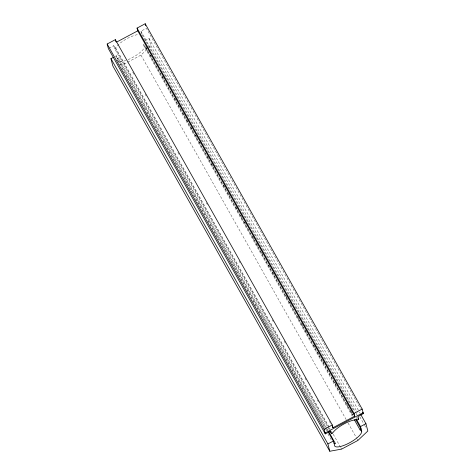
<?xml version="1.0" encoding="UTF-8"?>
<svg xmlns="http://www.w3.org/2000/svg" width="475" height="475" viewBox="0 0 475 475"><rect width="100%" height="100%" fill="white"/><g stroke="black" fill="none" stroke-linecap="round" stroke-linejoin="round"><path stroke-width="0.36" stroke-dasharray="2.38 1.78" d="M119.783 64.677L124.652 63.798L140.95 55.118L148.259 48.159M148.782 47.66L150.872 45.677L148.978 38.368L144.151 40.939M108.953 48.254L113.78 45.683L328.563 427.12M141.657 33.951L140.95 31.213L146.383 28.316L360.43 408.458M328.908 429.216L114.493 48.426L115.627 47.821A15.432 4.572 -29.4 0 1 125.94 39.235A15.432 4.572 -29.4 0 1 138.89 34.473M115.176 56.377L116.381 55.735L326.426 428.765M325.678 428.919L117.087 58.473L118.222 57.867L326.812 428.313M128.066 59.648A15.432 4.572 -29.4 0 0 141.995 50.772A15.432 4.572 -29.4 0 0 143.123 44.603L144.257 44.003M148.978 38.368L359.023 411.397M359.391 412.045L360.115 413.339M150.872 45.677L357.277 412.241M359.824 416.765L364.194 424.525M364.557 425.173L365.649 427.108M140.95 31.213L355.728 412.65M356.09 413.292L357.912 416.527M142.019 34.598L354.249 411.51M356.06 417.335L356.772 418.606M145.712 46.586L147.897 50.469M150.444 54.993L151.537 56.929M162.456 76.327L163.911 78.915M174.836 98.307L175.928 100.249M178.475 104.773L180.66 108.65M183.208 113.175L184.662 115.763M186.847 119.641L188.302 122.229M190.849 126.754L193.034 130.631M195.581 135.155L196.674 137.097M199.221 141.621L200.682 144.21M207.599 156.495L209.053 159.078M211.601 163.602L212.693 165.543M223.612 184.941L225.797 188.818M228.344 193.343L229.805 195.932M235.992 206.922L238.177 210.799M240.724 215.323L241.817 217.265M244.364 221.789L245.818 224.378M252.736 236.657L254.19 239.246M256.743 243.77L257.83 245.712M261.476 252.178L262.568 254.113M268.755 265.103L270.21 267.692M272.757 272.217L274.942 276.094M285.861 295.492L286.953 297.427M289.501 301.957L290.961 304.54M297.878 316.825L299.333 319.414M301.88 323.938L302.973 325.874M305.52 330.404L307.705 334.281M313.892 345.272L315.353 347.854M317.9 352.385L320.085 356.262M322.632 360.786L323.724 362.728M334.643 382.12L336.098 384.708M347.023 404.1L348.11 406.042M350.663 410.566L352.848 414.449M352.622 415.019L145.089 46.473L320.655 358.263M321.011 358.898L347.771 406.428M348.128 407.063L352.771 415.298M143.123 44.603L352.23 415.975M140.95 55.118L346.263 419.746M348.08 422.976L356.82 438.49M357.182 439.137L357.912 440.432M132.774 72.147L134.229 74.735M145.148 94.127L146.241 96.069M177.911 152.315L179.366 154.903M206.304 202.742L207.397 204.683M239.067 260.929L240.522 263.512M272.193 319.758L273.285 321.7M284.21 341.092L285.665 343.68M304.956 377.946L306.417 380.528M317.336 399.926L318.428 401.862M329.347 421.26L330.808 423.848M115.627 47.821L330.042 428.61M331.782 431.662L332.874 433.598M333.236 434.245L340.522 447.177M340.884 447.824L341.614 449.113M328.926 427.767L330.38 430.35M327.18 428.961L327.904 430.255M326.794 429.412L327.518 430.706M326.046 429.566L326.77 430.861M117.61 60.444L120.157 64.968M121.612 67.557L124.521 72.722M125.982 75.311L128.529 79.836M129.984 82.418L132.893 87.59M134.348 90.173L136.895 94.697M138.356 97.28L141.627 103.099M141.995 103.746L145.267 109.559M146.722 112.147L149.999 117.96M150.361 118.607L152.914 123.132M154.369 125.715L161.28 137.993M162.741 140.582L165.288 145.107M166.743 147.689L170.745 154.797M171.107 155.444L178.024 167.723M179.479 170.311L182.026 174.836M183.487 177.418L186.758 183.237M187.126 183.878L195.13 198.099M195.492 198.746L206.411 218.132M207.866 220.715L215.876 234.935M216.238 235.582L218.785 240.107M220.246 242.689L227.157 254.968M228.612 257.557L231.889 263.37M232.251 264.017L240.261 278.237M240.623 278.878L261.007 315.073M261.369 315.715L285.392 358.37M285.754 359.017L296.673 378.403M298.128 380.992L306.137 395.206M306.5 395.853L325.428 429.459M327.976 433.984L331.247 439.797M113.78 45.683L114.493 48.426M116.381 55.735L117.087 58.473M125.911 60.462A15.432 4.572 -29.4 0 1 117.539 60.188M117.586 59.292A15.432 4.572 -29.4 0 1 118.222 57.867"/><path stroke-width="0.71" d="M331.455 433.74L330.742 430.997L325.31 433.895L108.347 48.581L107.166 44.009L115.318 39.668L332.28 424.983L332.987 427.726L354.724 416.147L354.012 413.404L137.049 28.09L145.202 23.75L362.164 409.064L363.345 413.63L357.912 416.527L358.619 419.265L357.485 419.87A15.432 4.572 -29.4 0 0 344.327 423.765A15.432 4.572 -29.4 0 0 332.589 433.135L331.455 433.74L330 431.152M116.666 42.067L137.756 30.833L137.049 28.09M360.846 414.628L365.94 423.682L367.834 430.991L357.912 440.432L341.614 449.113L329.798 451.25L112.836 65.936L110.948 58.627L113.365 57.338M325.31 433.895L324.128 429.323L332.28 424.983M354.012 413.404L362.164 409.064M325.078 432.98L363.108 412.722M329.798 451.25L327.91 443.941L333.343 441.049L328.249 431.995M333.343 441.049L334.05 443.787L335.184 443.187A15.432 4.572 -29.4 0 0 349.291 442.949A15.432 4.572 -29.4 0 0 360.086 429.923L361.22 429.317L360.507 426.574L365.94 423.682M362.615 412.342L363.345 413.63M357.889 417.976L358.619 419.265M137.756 30.833L354.724 416.147M356.505 419.467L360.507 426.574M355.757 419.621L361.22 429.317M360.976 429.875L361.689 431.146M354.374 419.781L360.086 429.923M332.262 426.431L332.987 427.726M328.635 431.549L335.184 443.187M107.166 44.009L324.128 429.323M110.948 58.627L327.91 443.941M145.202 23.75L145.706 25.709M115.318 39.668L115.847 41.723"/></g></svg>
